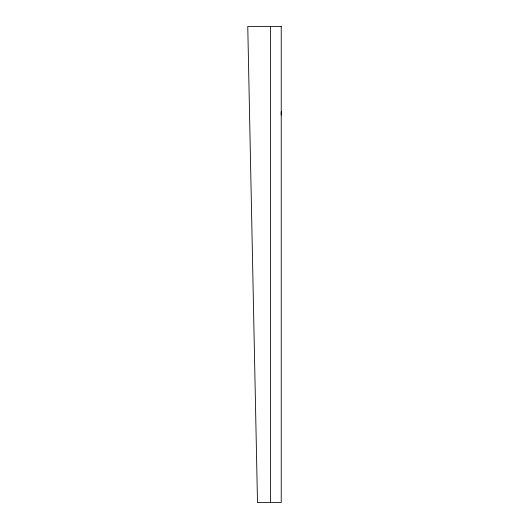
<?xml version="1.0" encoding="UTF-8"?>
<svg xmlns="http://www.w3.org/2000/svg" width="529" height="529" viewBox="0 0 529 529"><rect width="100%" height="100%" fill="white"/><g stroke="black" fill="none" stroke-linecap="round" stroke-linejoin="round"><path stroke-width="0.79" d="M281.17 115.031L281.236 111.731M270.458 26.45L270.458 502.55M281.236 26.45L247.764 26.45L257.491 502.55L281.236 502.55L281.236 26.45"/></g></svg>
